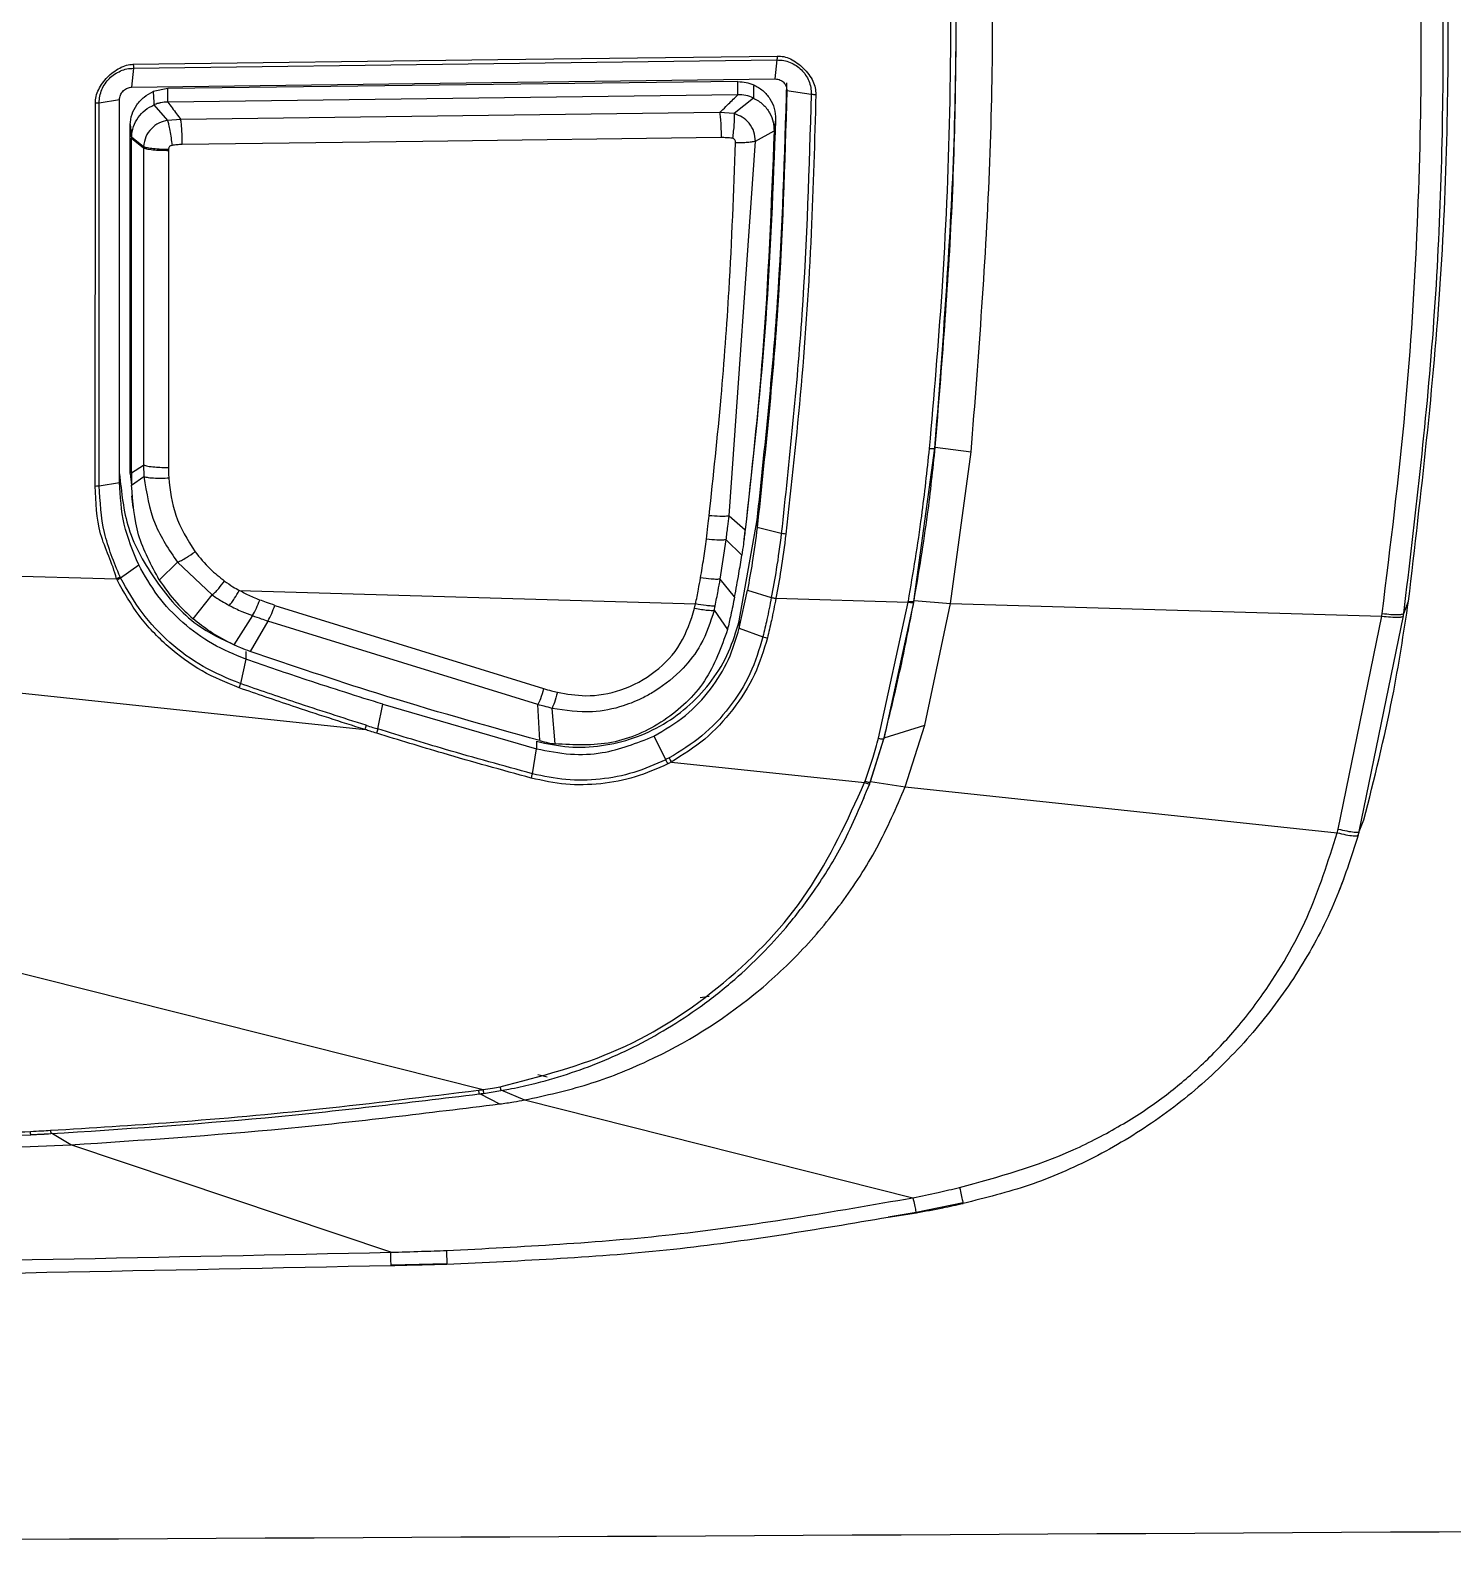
# Model space of a CAD drawing. Extents: x 527 to 611, y 788 to 934.
# Drawn here: x 579.749 to 582.112, y 803.913 to 806.447 of the extents above; entities that cross this region are included whole.
import ezdxf

# ---------------------------------------------------------------- set-up
doc = ezdxf.new("R2010")
doc.units = 0
doc.header["$MEASUREMENT"] = 0
doc.layers.add('1', color=4, linetype='Continuous')
doc.layers.add('GEOMETRY', color=3, linetype='Continuous', lineweight=25)

# ---------------------------------------------------------------- blocks, each defined once
blk = doc.blocks.new('2026_FLAIR')
at = {"layer": 'GEOMETRY'}
for p, q in [((52.8539, 3.021), (52.8506, 2.9895)), ((53.9229, 3.0347), (53.9195, 3.0032)), ((52.8506, 2.9895), (53.9195, 3.0032)), ((53.8582, 2.9988), (52.9106, 2.9873)), ((53.8582, 2.977), (53.8582, 2.9988)), ((52.7968, 2.9637), (52.8306, 2.9689)), ((52.8492, 2.9894), (52.8505, 2.9895)), ((52.9106, 2.9873), (52.8864, 2.9822)), ((52.9106, 2.9649), (52.9106, 2.9873)), ((53.8582, 2.977), (52.9106, 2.9649)), ((53.8838, 2.9715), (53.8517, 2.9456)), ((53.9395, 2.9838), (53.9799, 2.978)), ((52.7903, 2.3269), (52.7904, 2.9632)), ((52.7968, 2.3273), (52.7968, 2.9637)), ((52.8878, 2.9602), (52.9104, 2.9343)), ((53.8275, 2.9472), (52.9325, 2.9357)), ((53.8517, 2.9456), (53.8276, 2.9472)), ((52.848, 2.9247), (52.8481, 2.9273)), ((52.848, 2.9247), (52.8506, 2.9047)), ((52.8481, 2.3681), (52.848, 2.9247)), ((52.8481, 2.9273), (52.8506, 2.9072)), ((52.9324, 2.9357), (52.9104, 2.9343)), ((53.8873, 2.8996), (53.9182, 2.9168)), ((53.9206, 2.9361), (53.9182, 2.9168)), ((52.8506, 2.9072), (52.8506, 2.9047)), ((52.8506, 2.9072), (52.8704, 2.8909)), ((52.8506, 2.9047), (52.8704, 2.8886)), ((52.8704, 2.8909), (52.8704, 2.8886)), ((52.8704, 2.8885), (52.8704, 2.3618)), ((53.8433, 2.2772), (53.8873, 2.8996)), ((52.9119, 2.8864), (52.9119, 2.8847)), ((52.9119, 2.8846), (52.9119, 2.3578)), ((54.1502, 2.1352), (54.1854, 2.3899)), ((54.186, 2.3915), (54.2457, 2.3838)), ((54.2113, 2.1319), (54.2457, 2.3838)), ((52.8481, 2.3681), (52.8506, 2.3487)), ((52.8481, 2.3475), (52.8481, 2.3681)), ((52.8506, 2.3487), (52.8704, 2.3618)), ((52.7968, 2.3273), (52.8305, 2.3329)), ((52.8481, 2.3475), (52.8506, 2.3281)), ((52.8506, 2.3487), (52.8506, 2.3281)), ((52.8506, 2.3281), (52.8711, 2.3425)), ((52.8504, 2.3106), (52.8529, 2.2913)), ((53.8433, 2.2772), (53.8702, 2.254)), ((53.8603, 2.1028), (53.8901, 2.2707)), ((53.8682, 2.2382), (53.8706, 2.2568)), ((53.8725, 2.2725), (53.8702, 2.254)), ((53.8901, 2.2707), (53.8901, 2.2581)), ((53.9302, 2.2482), (53.8901, 2.2581)), ((53.8287, 2.1721), (53.8385, 2.2377)), ((53.8646, 2.2121), (53.8385, 2.2377)), ((52.5821, 2.1798), (52.8255, 2.1727)), ((52.8324, 2.1743), (52.8624, 2.1959)), ((52.8967, 2.1706), (52.9268, 2.2005)), ((52.9268, 2.2005), (52.9846, 2.1459)), ((52.8324, 2.1743), (52.8315, 2.1761)), ((53.8525, 2.1425), (53.8287, 2.1721)), ((53.8603, 2.0905), (53.8739, 2.154)), ((53.8739, 2.154), (53.9136, 2.1416)), ((52.9528, 2.1064), (52.9846, 2.1459)), ((53.0296, 2.1532), (53.7877, 2.131)), ((53.0887, 2.1285), (53.5353, 1.9902)), ((53.7862, 2.1239), (53.7877, 2.131)), ((53.9213, 2.1404), (54.141, 2.134)), ((54.0915, 1.9078), (54.141, 2.134)), ((54.1499, 2.1336), (54.1003, 1.9069)), ((54.1502, 2.1352), (54.1508, 2.1367)), ((54.1508, 2.1367), (54.2113, 2.1319)), ((54.1686, 1.9297), (54.2113, 2.1319)), ((54.2113, 2.1319), (54.9279, 2.1108)), ((54.9644, 2.1153), (54.9724, 2.1356)), ((53.0515, 2.1115), (53.0205, 2.0631)), ((53.8187, 2.1204), (53.8409, 2.0887)), ((54.8555, 1.757), (54.9279, 2.1108)), ((54.8905, 1.753), (54.9638, 2.1111)), ((53.0772, 2.1025), (53.0476, 2.0521)), ((53.5258, 1.9637), (53.0772, 2.1025)), ((53.8603, 2.1028), (53.8603, 2.0905)), ((53.8603, 2.0905), (53.8997, 2.0764)), ((53.0407, 2.039), (53.0313, 1.9986)), ((53.0407, 2.0522), (53.0407, 2.039)), ((52.5412, 1.9961), (53.2385, 1.9222)), ((53.26, 1.9232), (53.2682, 1.9642)), ((53.2682, 1.9642), (53.5234, 1.8903)), ((53.5288, 1.9038), (53.5258, 1.9637)), ((53.5543, 1.8983), (53.5492, 1.9575)), ((54.1009, 1.9083), (54.1686, 1.9297)), ((54.1362, 1.827), (54.1686, 1.9297)), ((53.5234, 1.9027), (53.5234, 1.8903)), ((53.7182, 1.911), (53.7381, 1.8722)), ((54.078, 1.8348), (54.1003, 1.9069)), ((54.0785, 1.8362), (54.1009, 1.9083)), ((54.1003, 1.9069), (54.1009, 1.9083)), ((53.5165, 1.8487), (53.5234, 1.8903)), ((53.7437, 1.8752), (53.738, 1.8723)), ((53.7475, 1.8682), (54.0686, 1.8342)), ((54.0779, 1.8348), (54.0785, 1.8362)), ((54.0785, 1.8362), (54.1362, 1.827)), ((54.1362, 1.827), (54.8538, 1.7509)), ((54.0675, 1.8076), (54.0681, 1.8091)), ((54.8905, 1.753), (54.8983, 1.7723)), ((54.8572, 1.6544), (54.865, 1.6735)), ((52.1901, 1.6375), (53.4346, 1.3242)), ((53.8102, 1.4786), (53.7951, 1.4768)), ((53.541, 1.3447), (53.5256, 1.3486)), ((53.4278, 1.3171), (53.4355, 1.3181)), ((53.4355, 1.3178), (53.4641, 1.3223)), ((53.4643, 1.3235), (53.5037, 1.3068)), ((53.4297, 1.317), (53.4622, 1.3003)), ((53.5037, 1.3068), (54.1488, 1.1444)), ((52.3349, 1.2369), (52.6831, 1.2491)), ((52.6831, 1.2493), (52.7163, 1.2511)), ((52.7495, 1.2322), (52.7164, 1.2521)), ((52.3353, 1.2164), (52.7495, 1.2322)), ((53.2811, 1.0538), (52.7495, 1.2322)), ((54.1078, 1.1124), (54.1541, 1.1204)), ((54.108, 1.1122), (54.1546, 1.1192)), ((54.1541, 1.1205), (54.2326, 1.1363)), ((53.2817, 1.033), (53.3743, 1.0354))]:
    blk.add_line(p, q, dxfattribs=at)
at = {"layer": 'GEOMETRY', "flags": 128}
for points in [[(52.8529, 3.0276), (53.4592, 3.0354), (53.9231, 3.0413)], [(52.8539, 3.021), (53.4525, 3.0287), (53.9229, 3.0347)], [(53.8302, 2.9057), (53.3343, 2.8994), (52.9349, 2.8943)], [(52.8265, 2.1708), (52.826, 2.1719), (52.8256, 2.1727)], [(54.141, 2.134), (54.1412, 2.1348), (54.1413, 2.1355)]]:
    blk.add_lwpolyline(points, dxfattribs=at)
at = {"layer": 'GEOMETRY'}
for points, knots in [([(54.9724, 2.1356), (54.9932, 2.3138), (55.0342, 2.6653), (55.0423, 3.1578), (55.0231, 3.6116), (54.9895, 3.8892), (54.9724, 4.0295)], [0, 0, 0, 0, 0.283158, 0.558604, 0.776831, 1, 1, 1, 1]), ([(54.9645, 2.1154), (54.9832, 2.2724), (55.0206, 2.5866), (55.0347, 3.0612), (55.0206, 3.5358), (54.9832, 3.8499), (54.9644, 4.007)], [0, 0, 0, 0, 0.2500053, 0.5000001, 0.7499952, 1, 1, 1, 1]), ([(54.9285, 2.115), (54.9425, 2.2278), (54.9693, 2.443), (54.989, 2.7572), (54.9957, 3.0561), (54.989, 3.355), (54.9693, 3.669), (54.9425, 3.8841), (54.9285, 3.9969)], [0, 0, 0, 0, 0.180613, 0.344543, 0.500108, 0.65565, 0.819509, 1, 1, 1, 1]), ([(54.2457, 2.3838), (54.2581, 2.5441), (54.2829, 2.8653), (54.2828, 3.3483), (54.2581, 3.6689), (54.2457, 3.8287)], [0, 0, 0, 0, 0.333384, 0.667865, 1, 1, 1, 1]), ([(54.1764, 2.3894), (54.1839, 2.4761), (54.2001, 2.6616), (54.2126, 2.9564), (54.2123, 3.2626), (54.1997, 3.5542), (54.1838, 3.7367), (54.1764, 3.8213)], [0, 0, 0, 0, 0.182029, 0.389553, 0.616979, 0.82241, 1, 1, 1, 1]), ([(54.1854, 2.3899), (54.1977, 2.5489), (54.2223, 2.867), (54.2223, 3.3462), (54.1977, 3.6643), (54.1854, 3.8234)], [0, 0, 0, 0, 0.333336, 0.666667, 1, 1, 1, 1]), ([(54.186, 2.3915), (54.1968, 2.5251), (54.2185, 2.7918), (54.2228, 3.1647), (54.2127, 3.5092), (54.1949, 3.7196), (54.186, 3.8251)], [0, 0, 0, 0, 0.280118, 0.559107, 0.778815, 1, 1, 1, 1]), ([(53.9231, 3.0413), (53.9231, 3.0407), (53.9231, 3.0394), (53.9231, 3.0376), (53.923, 3.036), (53.9229, 3.0351), (53.9229, 3.0347)], [0, 0, 0, 0, 0.2484438, 0.5011656, 0.7532876, 1, 1, 1, 1]), ([(53.9231, 3.0413), (53.9269, 3.0411), (53.9345, 3.0408), (53.9503, 3.035), (53.9677, 3.0216), (53.9813, 3.0044), (53.9871, 2.9887), (53.9874, 2.9811), (53.9875, 2.9773)], [0, 0, 0, 0, 0.112639, 0.230077, 0.499889, 0.76917, 0.885614, 1, 1, 1, 1]), ([(52.7904, 2.9632), (52.7906, 2.9669), (52.7912, 2.9747), (52.7973, 2.9898), (52.8097, 3.007), (52.8266, 3.0199), (52.8416, 3.0264), (52.8493, 3.0272), (52.8529, 3.0276)], [0, 0, 0, 0, 0.115522, 0.240727, 0.500897, 0.760985, 0.886273, 1, 1, 1, 1]), ([(52.7968, 2.9637), (52.797, 2.9674), (52.7974, 2.9749), (52.802, 2.9891), (52.8125, 3.0051), (52.8286, 3.0156), (52.8428, 3.0203), (52.8503, 3.0208), (52.8539, 3.021)], [0, 0, 0, 0, 0.125191, 0.250868, 0.500896, 0.750645, 0.876035, 1, 1, 1, 1]), ([(52.8529, 3.0276), (52.8532, 3.0268), (52.8538, 3.0253), (52.8539, 3.0233), (52.8537, 3.0219), (52.8539, 3.0213), (52.8539, 3.021)], [0, 0, 0, 0, 0.326223, 0.595476, 0.838437, 1, 1, 1, 1]), ([(53.9229, 3.0347), (53.9267, 3.0346), (53.9342, 3.0343), (53.9486, 3.0298), (53.9647, 3.0195), (53.9751, 3.0035), (53.9795, 2.9892), (53.9797, 2.9817), (53.9799, 2.978)], [0, 0, 0, 0, 0.125387, 0.25111, 0.500973, 0.750653, 0.875865, 1, 1, 1, 1]), ([(53.8582, 2.9988), (53.8627, 2.9986), (53.8717, 2.9982), (53.8801, 2.995), (53.8843, 2.9934)], [0, 0, 0, 0, 0.500521, 1, 1, 1, 1]), ([(53.8843, 2.9934), (53.8842, 2.9921), (53.8841, 2.9884), (53.884, 2.9823), (53.8839, 2.9764), (53.8838, 2.9728), (53.8838, 2.9715)], [0, 0, 0, 0, 0.189023, 0.50664, 0.828615, 1, 1, 1, 1]), ([(53.8843, 2.9934), (53.8896, 2.9905), (53.9001, 2.9847), (53.9118, 2.9708), (53.9195, 2.9542), (53.9202, 2.9422), (53.9206, 2.9361)], [0, 0, 0, 0, 0.249847, 0.499584, 0.749274, 1, 1, 1, 1]), ([(53.8901, 2.2707), (53.9029, 2.3915), (53.9286, 2.6331), (53.9358, 2.8757), (53.9395, 2.997)], [0, 0, 0, 0, 0.500006, 1, 1, 1, 1]), ([(53.9195, 3.0032), (53.9211, 3.0031), (53.9242, 3.003), (53.9292, 3.0013), (53.9333, 2.9985), (53.9364, 2.9948), (53.9389, 2.9902), (53.9392, 2.9863), (53.9395, 2.9838)], [0, 0, 0, 0, 0.158258, 0.295656, 0.507173, 0.638879, 0.764917, 1, 1, 1, 1]), ([(52.8306, 2.9689), (52.8308, 2.9714), (52.8314, 2.9764), (52.8356, 2.9829), (52.8418, 2.9878), (52.8467, 2.9888), (52.8492, 2.9894)], [0, 0, 0, 0, 0.2441242, 0.4926492, 0.7465542, 1, 1, 1, 1]), ([(52.8306, 2.3329), (52.8306, 2.4538), (52.8306, 2.6657), (52.8306, 2.8778), (52.8306, 2.9689)], [0, 0, 0, 0, 0.570371, 1, 1, 1, 1]), ([(52.8481, 2.9273), (52.8488, 2.9331), (52.8503, 2.9448), (52.8587, 2.9606), (52.8707, 2.9739), (52.8812, 2.9794), (52.8864, 2.9822)], [0, 0, 0, 0, 0.249953, 0.499712, 0.749376, 1, 1, 1, 1]), ([(52.8864, 2.9822), (52.8867, 2.9781), (52.8872, 2.9708), (52.8876, 2.9635), (52.8878, 2.9602)], [0, 0, 0, 0, 0.56, 1, 1, 1, 1]), ([(52.9106, 2.9649), (52.9067, 2.9646), (52.9026, 2.9644), (52.8968, 2.9632), (52.8936, 2.9624), (52.8902, 2.9612), (52.8885, 2.9605), (52.888, 2.9603), (52.8878, 2.9602), (52.8878, 2.9602)], [0, 0, 0, 0, 0.499994, 0.528693, 0.750084, 0.929826, 0.978607, 0.992726, 1, 1, 1, 1]), ([(52.9106, 2.9649), (52.9155, 2.9583), (52.9228, 2.9486), (52.9301, 2.9389), (52.9325, 2.9358)], [0, 0, 0, 0, 0.674258, 1, 1, 1, 1]), ([(53.8276, 2.9472), (53.8295, 2.949), (53.8346, 2.9538), (53.8447, 2.9638), (53.853, 2.9719), (53.8582, 2.977)], [0, 0, 0, 0, 0.1818549, 0.4896415, 1, 1, 1, 1]), ([(53.8838, 2.9715), (53.8797, 2.9732), (53.8715, 2.9764), (53.8626, 2.9768), (53.8582, 2.977)], [0, 0, 0, 0, 0.500527, 1, 1, 1, 1]), ([(53.8838, 2.9715), (53.8893, 2.9683), (53.9002, 2.9621), (53.9111, 2.9476), (53.9174, 2.9322), (53.9179, 2.9218), (53.9182, 2.9168)], [0, 0, 0, 0, 0.278831, 0.540705, 0.782349, 1, 1, 1, 1]), ([(53.9799, 2.978), (53.9762, 2.856), (53.9689, 2.6122), (53.9431, 2.3695), (53.9302, 2.2482)], [0, 0, 0, 0, 0.500011, 1, 1, 1, 1]), ([(53.9875, 2.9773), (53.9855, 2.9005), (53.9811, 2.7391), (53.9649, 2.4955), (53.9468, 2.3292), (53.9378, 2.247)], [0, 0, 0, 0, 0.314722, 0.661145, 1, 1, 1, 1]), ([(53.9799, 2.978), (53.9804, 2.9779), (53.9815, 2.9777), (53.9834, 2.9776), (53.9855, 2.9775), (53.9868, 2.9774), (53.9875, 2.9774)], [0, 0, 0, 0, 0.247306, 0.500034, 0.752744, 1, 1, 1, 1]), ([(52.7904, 2.9632), (52.791, 2.9632), (52.7922, 2.9633), (52.7939, 2.9634), (52.7955, 2.9635), (52.7964, 2.9637), (52.7968, 2.9637)], [0, 0, 0, 0, 0.248607, 0.501015, 0.752903, 1, 1, 1, 1]), ([(52.8506, 2.9072), (52.8513, 2.9129), (52.8527, 2.9242), (52.8609, 2.9395), (52.8725, 2.9524), (52.8827, 2.9576), (52.8878, 2.9602)], [0, 0, 0, 0, 0.250042, 0.500192, 0.749977, 1, 1, 1, 1]), ([(53.8277, 2.9472), (53.828, 2.9448), (53.8288, 2.9398), (53.8296, 2.9284), (53.8301, 2.9166), (53.8301, 2.9093), (53.8302, 2.9057)], [0, 0, 0, 0, 0.273877, 0.561506, 0.786122, 1, 1, 1, 1]), ([(53.8517, 2.9456), (53.8518, 2.9434), (53.852, 2.9388), (53.8516, 2.9283), (53.8506, 2.9166), (53.8495, 2.9086), (53.849, 2.9047)], [0, 0, 0, 0, 0.252452, 0.51148, 0.76435, 1, 1, 1, 1]), ([(53.8873, 2.8996), (53.8868, 2.9049), (53.8858, 2.9157), (53.8775, 2.9297), (53.8661, 2.9402), (53.857, 2.9437), (53.8526, 2.9453)], [0, 0, 0, 0, 0.264334, 0.529421, 0.772062, 1, 1, 1, 1]), ([(52.9104, 2.9343), (52.9055, 2.9331), (52.8955, 2.9306), (52.8828, 2.9209), (52.8731, 2.9073), (52.8713, 2.8965), (52.8704, 2.891)], [0, 0, 0, 0, 0.235273, 0.480309, 0.734699, 1, 1, 1, 1]), ([(52.9104, 2.9343), (52.911, 2.9322), (52.9121, 2.928), (52.9141, 2.9176), (52.9162, 2.9054), (52.9173, 2.897), (52.9179, 2.8929)], [0, 0, 0, 0, 0.243602, 0.5, 0.756399, 1, 1, 1, 1]), ([(52.9349, 2.8943), (52.9348, 2.8983), (52.9347, 2.9067), (52.9342, 2.9188), (52.9334, 2.9292), (52.9326, 2.9336), (52.9323, 2.9357)], [0, 0, 0, 0, 0.243334, 0.499447, 0.755767, 1, 1, 1, 1]), ([(53.9182, 2.9168), (53.9134, 2.7928), (53.9047, 2.5713), (53.8808, 2.351), (53.8702, 2.254)], [0, 0, 0, 0, 0.559991, 1, 1, 1, 1]), ([(53.9206, 2.9361), (53.9164, 2.8253), (53.9081, 2.6036), (53.8844, 2.3829), (53.8725, 2.2725)], [0, 0, 0, 0, 0.499995, 1, 1, 1, 1]), ([(52.8506, 2.3487), (52.8506, 2.4524), (52.8506, 2.6377), (52.8506, 2.8231), (52.8506, 2.9047)], [0, 0, 0, 0, 0.5599999, 1, 1, 1, 1]), ([(52.8704, 2.8909), (52.8723, 2.8903), (52.8761, 2.8891), (52.8866, 2.8876), (52.899, 2.8866), (52.9077, 2.8865), (52.9119, 2.8864)], [0, 0, 0, 0, 0.2517186, 0.5118897, 0.7656087, 1, 1, 1, 1]), ([(52.8704, 2.8885), (52.8724, 2.8879), (52.8767, 2.8866), (52.888, 2.8853), (52.9003, 2.8846), (52.9081, 2.8846), (52.9119, 2.8846)], [0, 0, 0, 0, 0.273034, 0.561703, 0.786946, 1, 1, 1, 1]), ([(52.9179, 2.8929), (52.9172, 2.8928), (52.9159, 2.8925), (52.9142, 2.8914), (52.913, 2.89), (52.9121, 2.8883), (52.912, 2.887), (52.9119, 2.8864)], [0, 0, 0, 0, 0.220924, 0.417141, 0.599921, 0.805185, 1, 1, 1, 1]), ([(52.9349, 2.8943), (52.9319, 2.8942), (52.9262, 2.894), (52.9206, 2.8933), (52.9179, 2.8929)], [0, 0, 0, 0, 0.528295, 1, 1, 1, 1]), ([(53.8103, 2.2775), (53.8173, 2.3431), (53.8306, 2.4681), (53.8459, 2.6746), (53.8511, 2.8157), (53.8542, 2.8971)], [0, 0, 0, 0, 0.318414, 0.606896, 1, 1, 1, 1]), ([(53.849, 2.9047), (53.8457, 2.9051), (53.8395, 2.9057), (53.8332, 2.9057), (53.8302, 2.9057)], [0, 0, 0, 0, 0.526637, 1, 1, 1, 1]), ([(53.8506, 2.9042), (53.8503, 2.9043), (53.8498, 2.9046), (53.8493, 2.9047), (53.849, 2.9047)], [0, 0, 0, 0, 0.595229, 1, 1, 1, 1]), ([(53.8542, 2.8971), (53.8541, 2.898), (53.854, 2.8997), (53.8529, 2.9018), (53.8518, 2.9033), (53.8509, 2.9039), (53.8506, 2.9042)], [0, 0, 0, 0, 0.328266, 0.624801, 0.829946, 1, 1, 1, 1]), ([(53.8873, 2.8996), (53.8857, 2.8992), (53.8824, 2.8984), (53.8743, 2.8975), (53.8647, 2.897), (53.8576, 2.8971), (53.8542, 2.8971)], [0, 0, 0, 0, 0.245421, 0.50001, 0.754594, 1, 1, 1, 1]), ([(54.1413, 2.1355), (54.1492, 2.1826), (54.1634, 2.2669), (54.1724, 2.3519), (54.1764, 2.3894)], [0, 0, 0, 0, 0.558697, 1, 1, 1, 1]), ([(54.1508, 2.1367), (54.1588, 2.1843), (54.1731, 2.2689), (54.1821, 2.3542), (54.186, 2.3915)], [0, 0, 0, 0, 0.563523, 1, 1, 1, 1]), ([(54.1764, 2.3894), (54.1776, 2.3894), (54.1803, 2.3892), (54.1832, 2.3893), (54.185, 2.3895), (54.1853, 2.3898), (54.1854, 2.3899)], [0, 0, 0, 0, 0.271995, 0.561972, 0.78799, 1, 1, 1, 1]), ([(52.8704, 2.3618), (52.8724, 2.3612), (52.8767, 2.3598), (52.888, 2.3585), (52.9003, 2.3578), (52.9081, 2.3578), (52.9119, 2.3578)], [0, 0, 0, 0, 0.273044, 0.561717, 0.786955, 1, 1, 1, 1]), ([(52.8704, 2.3618), (52.8704, 2.3582), (52.8706, 2.3518), (52.871, 2.3453), (52.8711, 2.3425)], [0, 0, 0, 0, 0.564345, 1, 1, 1, 1]), ([(52.9119, 2.3578), (52.9119, 2.3545), (52.9119, 2.3487), (52.9122, 2.3429), (52.9123, 2.3404)], [0, 0, 0, 0, 0.56506, 1, 1, 1, 1]), ([(52.8306, 2.3473), (52.8337, 2.3164), (52.8401, 2.2523), (52.8894, 2.1672), (52.9487, 2.0973), (53.0006, 2.0726), (53.0224, 2.0623)], [0, 0, 0, 0, 0.254151, 0.528201, 0.80265, 1, 1, 1, 1]), ([(52.8624, 2.1959), (52.853, 2.2181), (52.8346, 2.2619), (52.8319, 2.3095), (52.8306, 2.3329)], [0, 0, 0, 0, 0.507764, 1, 1, 1, 1]), ([(52.8711, 2.3425), (52.8733, 2.342), (52.8776, 2.3408), (52.8888, 2.34), (52.9009, 2.3399), (52.9085, 2.3402), (52.9123, 2.3404)], [0, 0, 0, 0, 0.273296, 0.561653, 0.786703, 1, 1, 1, 1]), ([(52.8711, 2.3425), (52.8754, 2.3156), (52.8836, 2.264), (52.9128, 2.221), (52.9268, 2.2005)], [0, 0, 0, 0, 0.521506, 1, 1, 1, 1]), ([(52.9123, 2.3404), (52.9148, 2.3193), (52.9202, 2.2751), (52.9437, 2.2375), (52.9561, 2.2178)], [0, 0, 0, 0, 0.477615, 1, 1, 1, 1]), ([(52.7903, 2.3269), (52.7917, 2.3269), (52.7942, 2.327), (52.796, 2.3272), (52.7968, 2.3273)], [0, 0, 0, 0, 0.559995, 1, 1, 1, 1]), ([(52.8255, 2.1727), (52.8255, 2.1727), (52.8255, 2.1727), (52.8255, 2.1727), (52.8193, 2.1988), (52.793, 2.246), (52.7912, 2.2999), (52.7903, 2.3269)], [0, 0, 0, 0, 0.000252, 0.000475, 0.0007, 0.499814, 1, 1, 1, 1]), ([(52.8314, 2.1761), (52.8214, 2.2002), (52.8013, 2.2486), (52.7983, 2.3011), (52.7968, 2.3273)], [0, 0, 0, 0, 0.499965, 1, 1, 1, 1]), ([(52.8967, 2.1706), (52.8834, 2.1951), (52.8567, 2.2442), (52.8526, 2.3001), (52.8506, 2.3281)], [0, 0, 0, 0, 0.500003, 1, 1, 1, 1]), ([(53.8056, 2.2384), (53.8065, 2.2457), (53.8081, 2.2587), (53.8097, 2.2717), (53.8103, 2.2775)], [0, 0, 0, 0, 0.560068, 1, 1, 1, 1]), ([(53.8433, 2.2772), (53.8414, 2.2769), (53.8377, 2.2763), (53.8266, 2.2762), (53.8165, 2.277), (53.8103, 2.2775)], [0, 0, 0, 0, 0.276327, 0.562827, 1, 1, 1, 1]), ([(53.8385, 2.2377), (53.8395, 2.2451), (53.8411, 2.2582), (53.8426, 2.2714), (53.8433, 2.2772)], [0, 0, 0, 0, 0.562036, 1, 1, 1, 1]), ([(53.8901, 2.2581), (53.8876, 2.2386), (53.883, 2.2038), (53.8767, 2.1692), (53.8739, 2.154)], [0, 0, 0, 0, 0.5594929, 1, 1, 1, 1]), ([(53.796, 2.1744), (53.7978, 2.1852), (53.8014, 2.2065), (53.8042, 2.2279), (53.8056, 2.2384)], [0, 0, 0, 0, 0.509417, 1, 1, 1, 1]), ([(53.8385, 2.2377), (53.8367, 2.2374), (53.8329, 2.2369), (53.8219, 2.2369), (53.8118, 2.2378), (53.8056, 2.2384)], [0, 0, 0, 0, 0.276311, 0.562846, 1, 1, 1, 1]), ([(53.8702, 2.254), (53.8692, 2.2462), (53.8675, 2.2322), (53.8655, 2.2182), (53.8646, 2.2121)], [0, 0, 0, 0, 0.56, 1, 1, 1, 1]), ([(53.9302, 2.2482), (53.9276, 2.2283), (53.923, 2.1926), (53.9165, 2.1571), (53.9136, 2.1416)], [0, 0, 0, 0, 0.5599938, 1, 1, 1, 1]), ([(53.9378, 2.247), (53.9352, 2.227), (53.9306, 2.1914), (53.9241, 2.156), (53.9213, 2.1404)], [0, 0, 0, 0, 0.560223, 1, 1, 1, 1]), ([(53.9378, 2.247), (53.9362, 2.2472), (53.9334, 2.2475), (53.9312, 2.248), (53.9302, 2.2482)], [0, 0, 0, 0, 0.56, 1, 1, 1, 1]), ([(52.9268, 2.2005), (52.9289, 2.2013), (52.9331, 2.2031), (52.9431, 2.2087), (52.9512, 2.2144), (52.9561, 2.2178)], [0, 0, 0, 0, 0.276687, 0.562549, 1, 1, 1, 1]), ([(52.9561, 2.2178), (52.964, 2.2079), (52.9786, 2.1899), (52.9969, 2.1755), (53.0052, 2.1689)], [0, 0, 0, 0, 0.546347, 1, 1, 1, 1]), ([(53.8525, 2.1425), (53.855, 2.1554), (53.8594, 2.1786), (53.863, 2.2018), (53.8646, 2.2121)], [0, 0, 0, 0, 0.559987, 1, 1, 1, 1]), ([(52.8256, 2.1727), (52.8268, 2.1733), (52.8291, 2.1745), (52.8307, 2.1756), (52.8315, 2.176)], [0, 0, 0, 0, 0.560004, 1, 1, 1, 1]), ([(52.8264, 2.1708), (52.827, 2.171), (52.8281, 2.1716), (52.8297, 2.1725), (52.8312, 2.1734), (52.832, 2.174), (52.8324, 2.1742)], [0, 0, 0, 0, 0.247716, 0.500001, 0.752285, 1, 1, 1, 1]), ([(53.0292, 1.9915), (53.0083, 2.0001), (52.9658, 2.0174), (52.9101, 2.0592), (52.8609, 2.1096), (52.8379, 2.1505), (52.8265, 2.1708)], [0, 0, 0, 0, 0.242571, 0.493732, 0.747895, 1, 1, 1, 1]), ([(53.0313, 1.9986), (53.0102, 2.0072), (52.968, 2.0246), (52.913, 2.0655), (52.8657, 2.1149), (52.8435, 2.1544), (52.8323, 2.1742)], [0, 0, 0, 0, 0.24975, 0.49991, 0.75007, 1, 1, 1, 1]), ([(52.8967, 2.1706), (52.9059, 2.1575), (52.9224, 2.1341), (52.9435, 2.1149), (52.9528, 2.1064)], [0, 0, 0, 0, 0.559759, 1, 1, 1, 1]), ([(52.9846, 2.1459), (52.9862, 2.1473), (52.9894, 2.1501), (52.9964, 2.1578), (53.0019, 2.1647), (53.0052, 2.1689)], [0, 0, 0, 0, 0.277301, 0.562081, 1, 1, 1, 1]), ([(53.0052, 2.1689), (53.0097, 2.1657), (53.0176, 2.1602), (53.026, 2.1553), (53.0296, 2.1532)], [0, 0, 0, 0, 0.570079, 1, 1, 1, 1]), ([(53.7877, 2.131), (53.7894, 2.1391), (53.7923, 2.1535), (53.7948, 2.168), (53.796, 2.1744)], [0, 0, 0, 0, 0.561664, 1, 1, 1, 1]), ([(53.8287, 2.1721), (53.8268, 2.172), (53.8231, 2.1716), (53.8122, 2.1722), (53.8021, 2.1736), (53.796, 2.1744)], [0, 0, 0, 0, 0.276305, 0.56284, 1, 1, 1, 1]), ([(53.8202, 2.1276), (53.8219, 2.136), (53.8249, 2.1508), (53.8275, 2.1656), (53.8287, 2.1721)], [0, 0, 0, 0, 0.561621, 1, 1, 1, 1]), ([(52.9846, 2.1459), (52.9898, 2.1423), (52.9989, 2.1362), (53.0086, 2.1309), (53.0127, 2.1286)], [0, 0, 0, 0, 0.570587, 1, 1, 1, 1]), ([(53.0127, 2.1286), (53.0141, 2.1301), (53.0168, 2.1333), (53.0226, 2.1415), (53.027, 2.1488), (53.0296, 2.1532)], [0, 0, 0, 0, 0.2774781, 0.5619486, 1, 1, 1, 1]), ([(53.0127, 2.1286), (53.0197, 2.125), (53.0323, 2.1186), (53.0456, 2.1137), (53.0515, 2.1115)], [0, 0, 0, 0, 0.554513, 1, 1, 1, 1]), ([(53.0637, 2.1375), (53.0568, 2.1402), (53.0452, 2.1448), (53.0342, 2.1508), (53.0296, 2.1532)], [0, 0, 0, 0, 0.584925, 1, 1, 1, 1]), ([(53.0515, 2.1115), (53.0536, 2.1153), (53.0575, 2.1222), (53.0618, 2.1328), (53.0637, 2.1375)], [0, 0, 0, 0, 0.560002, 1, 1, 1, 1]), ([(53.0887, 2.1285), (53.084, 2.1302), (53.0757, 2.1331), (53.0673, 2.1362), (53.0637, 2.1375)], [0, 0, 0, 0, 0.559197, 1, 1, 1, 1]), ([(53.0772, 2.1025), (53.0793, 2.1064), (53.0829, 2.1133), (53.087, 2.1239), (53.0887, 2.1285)], [0, 0, 0, 0, 0.56, 1, 1, 1, 1]), ([(53.8202, 2.1276), (53.8184, 2.1275), (53.8147, 2.1273), (53.8038, 2.1282), (53.7938, 2.1299), (53.7877, 2.131)], [0, 0, 0, 0, 0.276305, 0.562844, 1, 1, 1, 1]), ([(53.8525, 2.1425), (53.8505, 2.1324), (53.8468, 2.1144), (53.8427, 2.0965), (53.8409, 2.0887)], [0, 0, 0, 0, 0.5599986, 1, 1, 1, 1]), ([(53.9136, 2.1416), (53.9112, 2.1294), (53.9069, 2.1076), (53.9019, 2.086), (53.8997, 2.0764)], [0, 0, 0, 0, 0.559978, 1, 1, 1, 1]), ([(53.9213, 2.1404), (53.9189, 2.1281), (53.9145, 2.106), (53.9094, 2.0841), (53.9072, 2.0744)], [0, 0, 0, 0, 0.557533, 1, 1, 1, 1]), ([(53.9136, 2.1416), (53.9142, 2.1415), (53.9153, 2.1412), (53.9172, 2.1409), (53.9192, 2.1406), (53.9206, 2.1405), (53.9213, 2.1404)], [0, 0, 0, 0, 0.247294, 0.499996, 0.7527, 1, 1, 1, 1]), ([(54.1009, 1.9083), (54.1111, 1.9499), (54.1296, 2.0256), (54.1442, 2.1022), (54.1508, 2.1367)], [0, 0, 0, 0, 0.549487, 1, 1, 1, 1]), ([(54.141, 2.1339), (54.1423, 2.1337), (54.1449, 2.1334), (54.1478, 2.1332), (54.1495, 2.1333), (54.1498, 2.1335), (54.1499, 2.1336)], [0, 0, 0, 0, 0.271989, 0.56196, 0.787979, 1, 1, 1, 1]), ([(54.1413, 2.1355), (54.1426, 2.1353), (54.1452, 2.1349), (54.148, 2.1347), (54.1498, 2.1348), (54.1501, 2.1351), (54.1502, 2.1352)], [0, 0, 0, 0, 0.272006, 0.561988, 0.788007, 1, 1, 1, 1]), ([(54.1499, 2.1337), (54.15, 2.1339), (54.1501, 2.1344), (54.1502, 2.1349), (54.1502, 2.1352)], [0, 0, 0, 0, 0.559996, 1, 1, 1, 1]), ([(54.8983, 1.7723), (54.9153, 1.8401), (54.9455, 1.9601), (54.9643, 2.0824), (54.9724, 2.1356)], [0, 0, 0, 0, 0.564636, 1, 1, 1, 1]), ([(53.0205, 2.0631), (53.007, 2.0699), (52.983, 2.0822), (52.962, 2.099), (52.9528, 2.1064)], [0, 0, 0, 0, 0.560049, 1, 1, 1, 1]), ([(53.0515, 2.1115), (53.0563, 2.1098), (53.0649, 2.1068), (53.0734, 2.1038), (53.0772, 2.1025)], [0, 0, 0, 0, 0.560963, 1, 1, 1, 1]), ([(53.8187, 2.1204), (53.8123, 2.1008), (53.8008, 2.0656), (53.7659, 2.0199), (53.7318, 1.9924), (53.6975, 1.9729), (53.6632, 1.9589), (53.6112, 1.9481), (53.5715, 1.9541), (53.5492, 1.9575)], [0, 0, 0, 0, 0.176271, 0.316701, 0.487893, 0.549791, 0.655994, 0.806171, 1, 1, 1, 1]), ([(53.5582, 1.9842), (53.5737, 1.9815), (53.6087, 1.9754), (53.6664, 1.9857), (53.7219, 2.0155), (53.7667, 2.0634), (53.7797, 2.1035), (53.7862, 2.1239)], [0, 0, 0, 0, 0.159096, 0.358132, 0.57699, 0.785647, 1, 1, 1, 1]), ([(53.7862, 2.1239), (53.7901, 2.1232), (53.7979, 2.1217), (53.8103, 2.1202), (53.8155, 2.1203), (53.8187, 2.1204)], [0, 0, 0, 0, 0.276302, 0.562841, 1, 1, 1, 1]), ([(53.8187, 2.1204), (53.819, 2.1217), (53.8195, 2.1242), (53.82, 2.1266), (53.8202, 2.1276)], [0, 0, 0, 0, 0.560014, 1, 1, 1, 1]), ([(54.9279, 2.1108), (54.928, 2.1116), (54.9282, 2.113), (54.9284, 2.1143), (54.9285, 2.1149)], [0, 0, 0, 0, 0.560185, 1, 1, 1, 1]), ([(54.9279, 2.1107), (54.933, 2.1102), (54.9434, 2.109), (54.9551, 2.1088), (54.9621, 2.1095), (54.9633, 2.1105), (54.9638, 2.111)], [0, 0, 0, 0, 0.271997, 0.561968, 0.787984, 1, 1, 1, 1]), ([(54.9285, 2.115), (54.9336, 2.1145), (54.944, 2.1134), (54.9557, 2.1132), (54.9627, 2.1139), (54.9639, 2.1149), (54.9645, 2.1154)], [0, 0, 0, 0, 0.2719954, 0.5619711, 0.7879885, 1, 1, 1, 1]), ([(54.9638, 2.1111), (54.964, 2.1119), (54.9642, 2.1133), (54.9644, 2.1147), (54.9644, 2.1153)], [0, 0, 0, 0, 0.56, 1, 1, 1, 1]), ([(53.8409, 2.0887), (53.8302, 2.0589), (53.8089, 1.9994), (53.7379, 1.9331), (53.6492, 1.8935), (53.5859, 1.8967), (53.5543, 1.8983)], [0, 0, 0, 0, 0.250001, 0.49995, 0.749916, 1, 1, 1, 1]), ([(53.7182, 1.911), (53.7364, 1.9218), (53.7719, 1.9428), (53.8134, 1.9876), (53.8442, 2.0369), (53.855, 2.0729), (53.8603, 2.0905)], [0, 0, 0, 0, 0.266102, 0.521417, 0.766021, 1, 1, 1, 1]), ([(53.0476, 2.0521), (53.0424, 2.054), (53.0333, 2.0573), (53.0244, 2.0613), (53.0205, 2.0631)], [0, 0, 0, 0, 0.559717, 1, 1, 1, 1]), ([(53.8997, 2.0764), (53.8934, 2.0555), (53.8808, 2.0138), (53.8452, 1.9581), (53.8001, 1.9096), (53.7625, 1.8866), (53.7438, 1.8751)], [0, 0, 0, 0, 0.250022, 0.499927, 0.749862, 1, 1, 1, 1]), ([(53.9072, 2.0744), (53.9008, 2.0538), (53.8878, 2.0114), (53.8511, 1.9548), (53.805, 1.9042), (53.7666, 1.8802), (53.7474, 1.8683)], [0, 0, 0, 0, 0.24164, 0.49628, 0.749316, 1, 1, 1, 1]), ([(53.8997, 2.0764), (53.901, 2.076), (53.9032, 2.0753), (53.906, 2.0747), (53.9072, 2.0744)], [0, 0, 0, 0, 0.560013, 1, 1, 1, 1]), ([(53.2682, 1.9642), (53.2262, 1.9774), (53.15, 2.0014), (53.0745, 2.0274), (53.0407, 2.039)], [0, 0, 0, 0, 0.551984, 1, 1, 1, 1]), ([(53.5288, 1.9038), (53.4382, 1.9291), (53.2765, 1.9744), (53.1175, 2.0284), (53.0476, 2.0521)], [0, 0, 0, 0, 0.559994, 1, 1, 1, 1]), ([(53.0313, 1.9986), (53.0312, 1.9981), (53.0309, 1.997), (53.0304, 1.9952), (53.0298, 1.9934), (53.0294, 1.9921), (53.0292, 1.9915)], [0, 0, 0, 0, 0.247562, 0.49995, 0.752364, 1, 1, 1, 1]), ([(53.2385, 1.9222), (53.1982, 1.935), (53.1282, 1.9574), (53.0587, 1.9814), (53.0292, 1.9915)], [0, 0, 0, 0, 0.5756432, 1, 1, 1, 1]), ([(53.2405, 1.9293), (53.2013, 1.9418), (53.1313, 1.9641), (53.0619, 1.988), (53.0313, 1.9986)], [0, 0, 0, 0, 0.5599555, 1, 1, 1, 1]), ([(53.5353, 1.9902), (53.5335, 1.9842), (53.5301, 1.9735), (53.5271, 1.9667), (53.5258, 1.9637)], [0, 0, 0, 0, 0.56, 1, 1, 1, 1]), ([(53.5353, 1.9902), (53.5396, 1.989), (53.5472, 1.987), (53.5548, 1.985), (53.5582, 1.9842)], [0, 0, 0, 0, 0.5609997, 1, 1, 1, 1]), ([(53.5582, 1.9842), (53.5565, 1.9781), (53.5533, 1.9673), (53.5505, 1.9605), (53.5492, 1.9575)], [0, 0, 0, 0, 0.56, 1, 1, 1, 1]), ([(53.5492, 1.9575), (53.5448, 1.9586), (53.537, 1.9607), (53.5292, 1.9628), (53.5258, 1.9637)], [0, 0, 0, 0, 0.559095, 1, 1, 1, 1]), ([(53.2385, 1.9222), (53.239, 1.9236), (53.2398, 1.9262), (53.2403, 1.9283), (53.2405, 1.9293)], [0, 0, 0, 0, 0.560032, 1, 1, 1, 1]), ([(53.2405, 1.9293), (53.2441, 1.9282), (53.2506, 1.9261), (53.2571, 1.9241), (53.26, 1.9232)], [0, 0, 0, 0, 0.560727, 1, 1, 1, 1]), ([(53.2581, 1.9161), (53.2544, 1.9172), (53.2479, 1.9193), (53.2414, 1.9213), (53.2385, 1.9222)], [0, 0, 0, 0, 0.55986, 1, 1, 1, 1]), ([(53.2581, 1.9161), (53.2585, 1.9175), (53.2593, 1.9201), (53.2598, 1.9223), (53.26, 1.9232)], [0, 0, 0, 0, 0.560018, 1, 1, 1, 1]), ([(53.5148, 1.8415), (53.4658, 1.855), (53.3799, 1.8787), (53.2947, 1.9048), (53.2581, 1.9161)], [0, 0, 0, 0, 0.569724, 1, 1, 1, 1]), ([(53.5165, 1.8487), (53.4684, 1.862), (53.3825, 1.8856), (53.2974, 1.9117), (53.26, 1.9232)], [0, 0, 0, 0, 0.559998, 1, 1, 1, 1]), ([(53.5234, 1.8903), (53.5421, 1.8866), (53.578, 1.8794), (53.6455, 1.8824), (53.6901, 1.8999), (53.7182, 1.911)], [0, 0, 0, 0, 0.288445, 0.551526, 1, 1, 1, 1]), ([(53.5288, 1.9038), (53.5335, 1.9026), (53.542, 1.9004), (53.5505, 1.899), (53.5543, 1.8983)], [0, 0, 0, 0, 0.559606, 1, 1, 1, 1]), ([(54.0695, 1.8366), (54.0741, 1.8498), (54.0822, 1.8733), (54.0887, 1.8973), (54.0915, 1.9078)], [0, 0, 0, 0, 0.563441, 1, 1, 1, 1]), ([(54.0915, 1.9078), (54.0927, 1.9075), (54.0953, 1.907), (54.0981, 1.9066), (54.0999, 1.9066), (54.1001, 1.9068), (54.1003, 1.9069)], [0, 0, 0, 0, 0.271964, 0.561905, 0.78793, 1, 1, 1, 1]), ([(53.7437, 1.8751), (53.7444, 1.8739), (53.7455, 1.8717), (53.7468, 1.8693), (53.7474, 1.8682)], [0, 0, 0, 0, 0.559637, 1, 1, 1, 1]), ([(53.7416, 1.8652), (53.7237, 1.8573), (53.688, 1.8415), (53.6302, 1.8308), (53.5716, 1.8293), (53.5337, 1.8374), (53.5148, 1.8415)], [0, 0, 0, 0, 0.250095, 0.500102, 0.750026, 1, 1, 1, 1]), ([(53.7381, 1.8721), (53.7206, 1.8644), (53.6857, 1.8489), (53.6293, 1.8384), (53.572, 1.8369), (53.535, 1.8448), (53.5165, 1.8487)], [0, 0, 0, 0, 0.250021, 0.500007, 0.749956, 1, 1, 1, 1]), ([(53.738, 1.8722), (53.7386, 1.8709), (53.7397, 1.8687), (53.741, 1.8662), (53.7416, 1.8651)], [0, 0, 0, 0, 0.5599938, 1, 1, 1, 1]), ([(53.7474, 1.8682), (53.7463, 1.8677), (53.7444, 1.8667), (53.7425, 1.8657), (53.7416, 1.8653)], [0, 0, 0, 0, 0.559847, 1, 1, 1, 1]), ([(53.4629, 1.3288), (53.53, 1.3461), (53.6642, 1.3806), (53.839, 1.4954), (53.9831, 1.6464), (54.0401, 1.7716), (54.0686, 1.8342)], [0, 0, 0, 0, 0.250052, 0.500068, 0.750064, 1, 1, 1, 1]), ([(53.4641, 1.3223), (53.4685, 1.3231), (53.4857, 1.3262), (53.5229, 1.3344), (53.593, 1.3543), (53.6891, 1.3935), (53.7811, 1.4491), (53.8506, 1.5041), (53.8979, 1.5486), (53.9423, 1.5972), (53.9885, 1.6575), (54.0374, 1.7364), (54.0631, 1.7986), (54.077, 1.8323)], [0, 0, 0, 0, 0.0159262, 0.0625193, 0.1363434, 0.277046, 0.4331792, 0.5206962, 0.5951861, 0.6663217, 0.7574197, 0.8686247, 1, 1, 1, 1]), ([(53.5037, 1.3068), (53.5391, 1.3146), (53.6091, 1.3301), (53.7407, 1.3823), (53.8607, 1.4568), (53.9636, 1.5517), (54.0322, 1.6335), (54.092, 1.7251), (54.1213, 1.7927), (54.1362, 1.827)], [0, 0, 0, 0, 0.126574, 0.25053, 0.494061, 0.616528, 0.740917, 0.868447, 1, 1, 1, 1]), ([(53.5148, 1.8415), (53.5152, 1.8429), (53.5159, 1.8455), (53.5163, 1.8477), (53.5165, 1.8487)], [0, 0, 0, 0, 0.559998, 1, 1, 1, 1]), ([(54.0686, 1.8342), (54.0687, 1.8346), (54.069, 1.8354), (54.0693, 1.8362), (54.0694, 1.8366)], [0, 0, 0, 0, 0.559696, 1, 1, 1, 1]), ([(54.0686, 1.8341), (54.0697, 1.8337), (54.0722, 1.8329), (54.075, 1.8323), (54.0766, 1.8321), (54.0769, 1.8322), (54.077, 1.8323)], [0, 0, 0, 0, 0.272014, 0.561977, 0.787983, 1, 1, 1, 1]), ([(54.0695, 1.8366), (54.0707, 1.8362), (54.0731, 1.8354), (54.0759, 1.8348), (54.0776, 1.8346), (54.0778, 1.8348), (54.078, 1.8348)], [0, 0, 0, 0, 0.2719974, 0.561952, 0.7879639, 1, 1, 1, 1]), ([(54.077, 1.8323), (54.0772, 1.8328), (54.0775, 1.8336), (54.0778, 1.8344), (54.078, 1.8348)], [0, 0, 0, 0, 0.559997, 1, 1, 1, 1]), ([(54.2265, 1.1613), (54.2906, 1.1791), (54.3694, 1.2009), (54.4555, 1.2431), (54.4937, 1.2641), (54.5293, 1.2862), (54.5722, 1.3163), (54.6227, 1.3579), (54.6795, 1.4154), (54.7441, 1.4981), (54.8092, 1.6091), (54.8389, 1.7034), (54.8538, 1.7509)], [0, 0, 0, 0, 0.2180467, 0.2677534, 0.3155844, 0.3615847, 0.4058019, 0.4883692, 0.5771588, 0.6725207, 0.8351617, 1, 1, 1, 1]), ([(54.8538, 1.7509), (54.8541, 1.752), (54.8547, 1.7541), (54.8552, 1.7561), (54.8555, 1.757)], [0, 0, 0, 0, 0.558966, 1, 1, 1, 1]), ([(54.8538, 1.7509), (54.8587, 1.7497), (54.8689, 1.7472), (54.8802, 1.7456), (54.8871, 1.7453), (54.8882, 1.7462), (54.8887, 1.7466)], [0, 0, 0, 0, 0.272024, 0.561984, 0.787984, 1, 1, 1, 1]), ([(54.8555, 1.757), (54.8604, 1.7558), (54.8706, 1.7534), (54.8819, 1.7518), (54.8888, 1.7517), (54.8899, 1.7525), (54.8905, 1.753)], [0, 0, 0, 0, 0.271979, 0.561936, 0.787957, 1, 1, 1, 1]), ([(54.8887, 1.7466), (54.8891, 1.7478), (54.8896, 1.7499), (54.8902, 1.752), (54.8905, 1.7529)], [0, 0, 0, 0, 0.559999, 1, 1, 1, 1]), ([(54.8887, 1.7466), (54.877, 1.7102), (54.8534, 1.6366), (54.7988, 1.5323), (54.7301, 1.4344), (54.6475, 1.3463), (54.5537, 1.2706), (54.4513, 1.2095), (54.344, 1.1627), (54.2694, 1.1441), (54.2326, 1.1349)], [0, 0, 0, 0, 0.121842, 0.246894, 0.374084, 0.502222, 0.630061, 0.756375, 0.880021, 1, 1, 1, 1]), ([(52.7159, 1.2564), (52.7842, 1.2607), (52.9334, 1.2699), (53.1707, 1.2915), (53.3391, 1.3123), (53.4271, 1.3232)], [0, 0, 0, 0, 0.287544, 0.627756, 1, 1, 1, 1]), ([(53.4271, 1.3232), (53.4285, 1.3234), (53.431, 1.3237), (53.4335, 1.324), (53.4346, 1.3242)], [0, 0, 0, 0, 0.5599492, 1, 1, 1, 1]), ([(53.4271, 1.3232), (53.4272, 1.3221), (53.4275, 1.32), (53.4277, 1.3179), (53.4279, 1.3168), (53.4279, 1.3168), (53.4279, 1.3168)], [0, 0, 0, 0, 0.273428, 0.561623, 0.786575, 1, 1, 1, 1]), ([(53.4279, 1.3168), (53.4293, 1.317), (53.4319, 1.3173), (53.4344, 1.3177), (53.4355, 1.3178)], [0, 0, 0, 0, 0.559884, 1, 1, 1, 1]), ([(53.4346, 1.3242), (53.4399, 1.325), (53.4493, 1.3264), (53.4588, 1.3281), (53.4629, 1.3288)], [0, 0, 0, 0, 0.560177, 1, 1, 1, 1]), ([(53.4346, 1.3242), (53.4347, 1.3231), (53.435, 1.321), (53.4353, 1.3189), (53.4355, 1.3178), (53.4355, 1.3178), (53.4355, 1.3178)], [0, 0, 0, 0, 0.272949, 0.561033, 0.786183, 1, 1, 1, 1]), ([(53.4629, 1.3288), (53.4631, 1.3277), (53.4635, 1.3256), (53.4639, 1.3234), (53.4641, 1.3223), (53.4641, 1.3223), (53.4641, 1.3223)], [0, 0, 0, 0, 0.269323, 0.556692, 0.783362, 1, 1, 1, 1]), ([(52.7163, 1.2509), (52.8352, 1.2586), (53.073, 1.2742), (53.3096, 1.3026), (53.4279, 1.3168)], [0, 0, 0, 0, 0.499986, 1, 1, 1, 1]), ([(52.7495, 1.2322), (52.8682, 1.2402), (53.1064, 1.2563), (53.3434, 1.2856), (53.4622, 1.3003)], [0, 0, 0, 0, 0.498496, 1, 1, 1, 1]), ([(53.4622, 1.3003), (53.47, 1.3013), (53.4839, 1.3033), (53.4977, 1.3057), (53.5037, 1.3068)], [0, 0, 0, 0, 0.5603, 1, 1, 1, 1]), ([(52.3348, 1.2423), (52.3998, 1.2438), (52.5158, 1.2465), (52.6317, 1.2521), (52.6827, 1.2546)], [0, 0, 0, 0, 0.559866, 1, 1, 1, 1]), ([(52.6827, 1.2546), (52.6889, 1.2549), (52.7, 1.2555), (52.711, 1.2561), (52.7159, 1.2564)], [0, 0, 0, 0, 0.560298, 1, 1, 1, 1]), ([(52.6831, 1.2491), (52.6831, 1.2491), (52.6831, 1.2491), (52.6829, 1.2504), (52.6828, 1.2523), (52.6827, 1.2538), (52.6827, 1.2546)], [0, 0, 0, 0, 0.2744285, 0.5613737, 0.7855791, 1, 1, 1, 1]), ([(52.6831, 1.2491), (52.6893, 1.2494), (52.7004, 1.25), (52.7115, 1.2506), (52.7163, 1.2509)], [0, 0, 0, 0, 0.560001, 1, 1, 1, 1]), ([(52.7159, 1.2564), (52.716, 1.2555), (52.7161, 1.2536), (52.7162, 1.2518), (52.7163, 1.2508), (52.7163, 1.2508), (52.7163, 1.2509)], [0, 0, 0, 0, 0.271457, 0.557737, 0.783149, 1, 1, 1, 1]), ([(53.3738, 1.0567), (53.4994, 1.0632), (53.7595, 1.0765), (54.0161, 1.1212), (54.1488, 1.1444)], [0, 0, 0, 0, 0.482648, 1, 1, 1, 1]), ([(54.1488, 1.1444), (54.1628, 1.1473), (54.1887, 1.1529), (54.2146, 1.1586), (54.2265, 1.1613)], [0, 0, 0, 0, 0.537689, 1, 1, 1, 1]), ([(54.1488, 1.1444), (54.1497, 1.1402), (54.1515, 1.1316), (54.1533, 1.1233), (54.1544, 1.1191), (54.1546, 1.1191), (54.1546, 1.1192)], [0, 0, 0, 0, 0.274482, 0.562964, 0.787494, 1, 1, 1, 1]), ([(54.2265, 1.1613), (54.2274, 1.157), (54.2294, 1.1482), (54.2313, 1.1395), (54.2325, 1.1349), (54.2326, 1.1349), (54.2326, 1.1349)], [0, 0, 0, 0, 0.269722, 0.557495, 0.784075, 1, 1, 1, 1]), ([(54.1546, 1.1192), (54.1692, 1.122), (54.1952, 1.1271), (54.2212, 1.1325), (54.2326, 1.1349)], [0, 0, 0, 0, 0.559859, 1, 1, 1, 1]), ([(53.3743, 1.0343), (53.5002, 1.0399), (53.7464, 1.051), (53.9893, 1.0921), (54.108, 1.1122)], [0, 0, 0, 0, 0.5114, 1, 1, 1, 1]), ([(46.42, 1.0538), (47.1678, 1.0382), (48.3112, 1.0144), (49.8506, 1.0093), (51.3899, 1.0144), (52.5333, 1.0382), (53.2811, 1.0538)], [0, 0, 0, 0, 0.327012, 0.500003, 0.672993, 1, 1, 1, 1]), ([(53.2811, 1.0538), (53.2982, 1.0543), (53.3291, 1.0553), (53.36, 1.0563), (53.3738, 1.0567)], [0, 0, 0, 0, 0.5539268, 1, 1, 1, 1]), ([(53.2818, 1.0319), (53.2818, 1.0319), (53.2817, 1.0321), (53.2816, 1.0375), (53.2814, 1.0449), (53.2812, 1.0509), (53.2811, 1.0538)], [0, 0, 0, 0, 0.27486, 0.56174, 0.785733, 1, 1, 1, 1]), ([(53.3738, 1.0567), (53.3739, 1.053), (53.3741, 1.0452), (53.3743, 1.038), (53.3744, 1.0342), (53.3743, 1.0342), (53.3743, 1.0343)], [0, 0, 0, 0, 0.271486, 0.557885, 0.783313, 1, 1, 1, 1]), ([(46.4193, 1.0319), (47.1817, 1.0165), (48.7066, 0.9858), (50.9945, 0.9858), (52.5194, 1.0165), (53.2818, 1.0319)], [0, 0, 0, 0, 0.333334, 0.666667, 1, 1, 1, 1]), ([(53.2818, 1.0319), (53.2991, 1.0323), (53.3299, 1.0331), (53.3607, 1.0339), (53.3743, 1.0343)], [0, 0, 0, 0, 0.559985, 1, 1, 1, 1]), ([(60.1444, 0.6253), (56.6763, 0.5961), (53.2081, 0.5765), (46.2716, 0.5534), (42.8033, 0.55), (39.335, 0.5543)], [0, 0, 0, 0, 0.5, 0.5, 1, 1, 1, 1])]:
    blk.add_open_spline(points, degree=3, knots=knots, dxfattribs=at)
for points in [[(53.9395, 2.9838), (53.9358, 2.8625), (53.9286, 2.62), (53.9029, 2.3787), (53.8901, 2.2581)], [(53.0407, 2.039), (53.0218, 2.0468), (52.984, 2.0624), (52.9346, 2.099), (52.8923, 2.1431), (52.8724, 2.1783), (52.8624, 2.1959)], [(53.5234, 1.9027), (53.5412, 1.8989), (53.5767, 1.8914), (53.6318, 1.8939), (53.6852, 1.9065), (53.7351, 1.9298), (53.7795, 1.9624), (53.8162, 2.0032), (53.8447, 2.0504), (53.8551, 2.0853), (53.8603, 2.1028)]]:
    blk.add_open_spline(points, degree=3, dxfattribs=at)

msp = doc.modelspace()

# ---------------------------------------------------------------- block references
at = {"layer": '1'}
msp.add_blockref('2026_FLAIR', (527.0666, 803.3631), dxfattribs=at)

doc.saveas('drawing.dxf')
